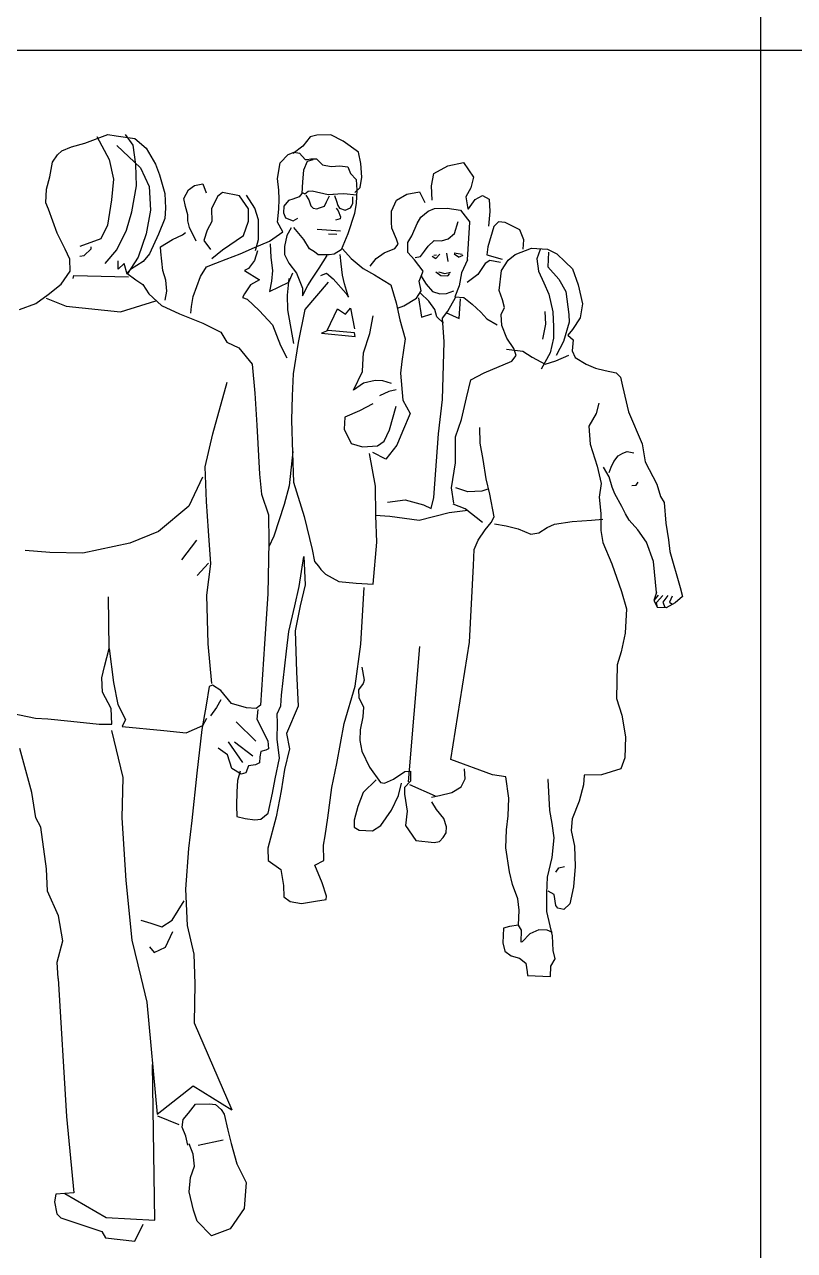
# Model space of a CAD drawing. Extents: x -72339 to 59654, y -38057 to 42097.
# Drawn here: x -7968 to -6695, y 17930 to 19957 of the extents above; entities that cross this region are included whole.
import ezdxf

# ---------------------------------------------------------------- set-up
doc = ezdxf.new("R2010")
doc.units = 0
doc.header["$MEASUREMENT"] = 0
doc.layers.get('0').update_dxf_attribs({"linetype": 'CONTINUOUS'})
doc.layers.add('HUM', color=7, linetype='CONTINUOUS')
doc.styles.add('DIM', font='txt')

# ---------------------------------------------------------------- blocks, each defined once
blk = doc.blocks.new('1505')
at = {"layer": 'HUM'}
for p, q in [((796, 1817.2), (834.1, 1831.6)), ((815.7, 1828.2), (836.3, 1790.2)), ((834.1, 1831.6), (847.9, 1829.4)), ((847.9, 1829.4), (878.7, 1824.6)), ((875.8, 1813.9), (863.2, 1831.2)), ((878.7, 1824.6), (897.3, 1808.7)), ((1168.6, 1827.8), (1156.6, 1812.3)), ((1180, 1830.2), (1168.6, 1827.8)), ((1203, 1830.6), (1180, 1830.2)), ((1223.1, 1820.2), (1203, 1830.6)), ((751.2, 1798), (757.9, 1804.3)), ((757.9, 1804.3), (774, 1811.3)), ((774, 1811.3), (796, 1817.2)), ((849.1, 1813.4), (888, 1776.4)), ((880.2, 1781.7), (875.8, 1813.9)), ((897.3, 1808.7), (913.1, 1782.3)), ((1156.6, 1812.3), (1140.6, 1799.8)), ((1248.8, 1802.2), (1223.1, 1820.2)), ((738, 1761.7), (742.8, 1785.6)), ((742.8, 1785.6), (751.2, 1798)), ((836.3, 1790.2), (843.8, 1757.3)), ((1114.5, 1758.6), (1119.4, 1784.7)), ((1119.4, 1784.7), (1132.3, 1798.1)), ((1132.3, 1798.1), (1142.1, 1802)), ((1142.1, 1802), (1151.3, 1800.6)), ((1151.3, 1800.6), (1160.7, 1790)), ((1163.8, 1787), (1157.9, 1772.4)), ((1160.7, 1790), (1163.8, 1790.1)), ((1163.8, 1790.1), (1169.9, 1791)), ((1173, 1789.6), (1163.8, 1787)), ((1169.9, 1791), (1179.1, 1791.2)), ((1179.1, 1791.2), (1189.3, 1781.3)), ((1252.8, 1783.2), (1248.8, 1802.2)), ((1396.3, 1779.4), (1422.3, 1785.1)), ((1422.3, 1785.1), (1438.9, 1760.8)), ((881.5, 1746.5), (880.2, 1781.7)), ((888, 1776.4), (902.3, 1745.3)), ((913.1, 1782.3), (919.5, 1764.6)), ((919.5, 1764.6), (928.5, 1734.1)), ((1157.9, 1772.4), (1156, 1753.1)), ((1189.3, 1781.3), (1203.2, 1778.4)), ((1203.2, 1778.4), (1217.6, 1779.6)), ((1217.6, 1779.6), (1230.8, 1778.2)), ((1230.8, 1778.2), (1235.6, 1766.7)), ((1235.6, 1766.7), (1244.9, 1757)), ((1254, 1760.9), (1252.8, 1783.2)), ((1369.3, 1746.8), (1373.5, 1766.8)), ((1373.5, 1766.8), (1396.3, 1779.4)), ((732.8, 1741), (738, 1761.7)), ((843.8, 1757.3), (840.4, 1723.5)), ((873.8, 1703.4), (881.5, 1746.5)), ((902.3, 1745.3), (904.5, 1706.1)), ((967.6, 1740.2), (977.4, 1747.2)), ((977.4, 1747.2), (991.2, 1749.8)), ((991.2, 1749.8), (996.9, 1735.2)), ((1117, 1739.6), (1114.5, 1758.6)), ((1156, 1753.1), (1154.8, 1734.1)), ((1242.8, 1735.5), (1251.3, 1744)), ((1244.9, 1757), (1245.9, 1739.3)), ((1251.3, 1744), (1254, 1760.9)), ((1370.3, 1722.9), (1369.3, 1746.8)), ((1434.6, 1743.2), (1426.3, 1728.4)), ((1438.9, 1760.8), (1434.6, 1743.2)), ((731.7, 1718.6), (732.8, 1741)), ((840.4, 1723.5), (833.5, 1681.3)), ((928.5, 1734.1), (929.6, 1709.6)), ((960, 1725.4), (967.6, 1740.2)), ((962.6, 1712.5), (960, 1725.4)), ((1015.4, 1728.7), (1005.6, 1708.6)), ((1023.6, 1735.7), (1015.4, 1728.7)), ((1052.1, 1730), (1023.6, 1735.7)), ((1067, 1708.8), (1052.1, 1730)), ((1077, 1709.8), (1063.5, 1731)), ((1116.9, 1708), (1117.3, 1724.3)), ((1117.3, 1724.3), (1117, 1739.6)), ((1140.3, 1724.6), (1132.7, 1722.1)), ((1150.3, 1728.5), (1140.3, 1724.6)), ((1154.8, 1734.1), (1150.3, 1728.5)), ((1155.4, 1735.6), (1160.1, 1733.3)), ((1160.1, 1733.3), (1165.5, 1738)), ((1161.7, 1731.1), (1166.4, 1723.5)), ((1165.5, 1738), (1172.3, 1738.1)), ((1166.4, 1723.5), (1169.6, 1713.5)), ((1172.3, 1738.1), (1198.4, 1732.4)), ((1195.7, 1720.3), (1200.8, 1730.1)), ((1198.4, 1732.4), (1206.1, 1732.5)), ((1206.1, 1732.5), (1207.6, 1732.5)), ((1207.6, 1732.5), (1214.6, 1733.5)), ((1208.9, 1730.7), (1212.4, 1721.2)), ((1214.6, 1733.5), (1224.5, 1733.7)), ((1224.5, 1733.7), (1246, 1731.6)), ((1239.4, 1717.7), (1239.2, 1728.4)), ((1245.9, 1739.3), (1244.7, 1717.8)), ((1303.1, 1704.9), (1311.4, 1722.8)), ((1311.4, 1722.8), (1328.8, 1733)), ((1328.8, 1733), (1349.5, 1736.4)), ((1349.5, 1736.4), (1358.1, 1719)), ((1426.3, 1728.4), (1429.7, 1708.5)), ((1430.6, 1708.5), (1441.7, 1724.1)), ((1441.7, 1724.1), (1453.9, 1730.4)), ((1453.9, 1730.4), (1464.7, 1724.4)), ((1464.7, 1724.4), (1465.9, 1703.9)), ((735.8, 1708), (731.7, 1718.6)), ((750.2, 1668.3), (735.8, 1708)), ((865.1, 1673.3), (873.8, 1703.4)), ((904.5, 1706.1), (897.4, 1667)), ((929.6, 1709.6), (928.3, 1692.7)), ((966.6, 1698.8), (962.6, 1712.5)), ((1005.6, 1708.6), (1006, 1687.8)), ((1066.6, 1688.2), (1067, 1708.8)), ((1083.5, 1690.6), (1077, 1709.8)), ((1114.8, 1686.5), (1116.9, 1708)), ((1125.2, 1712.8), (1124.7, 1702)), ((1132.7, 1722.1), (1125.2, 1712.8)), ((1169.6, 1713.5), (1173.6, 1709.8)), ((1173.6, 1709.8), (1179.8, 1708.4)), ((1179.8, 1708.4), (1184.3, 1710)), ((1184.3, 1710), (1192.4, 1713.1)), ((1192.4, 1713.1), (1195.7, 1720.3)), ((1211.9, 1709.6), (1215.1, 1705)), ((1212.4, 1721.2), (1214.5, 1714.1)), ((1214.5, 1714.1), (1217.2, 1709.7)), ((1215.1, 1705), (1219, 1695.2)), ((1217.2, 1709.7), (1226.8, 1706.2)), ((1226.8, 1706.2), (1235.6, 1710)), ((1235.6, 1710), (1237.1, 1713.1)), ((1237.1, 1713.1), (1239.4, 1717.7)), ((1244.7, 1717.8), (1241.9, 1700.9)), ((1303.4, 1686.5), (1303.1, 1704.9)), ((1351.7, 1695), (1363.8, 1704.4)), ((1363.8, 1704.4), (1374.5, 1709.2)), ((1374.5, 1709.2), (1395.1, 1709.5)), ((1395.1, 1709.5), (1417.5, 1706.1)), ((1417.5, 1706.1), (1432.5, 1686.4)), ((1429.7, 1708.5), (1430.6, 1708.5)), ((1465.9, 1703.9), (1463.9, 1680)), ((928.3, 1692.7), (918, 1666.5)), ((966.7, 1688.7), (966.6, 1698.8)), ((969.3, 1677.4), (966.7, 1688.7)), ((1006, 1687.8), (998.5, 1673.3)), ((1058.5, 1664.2), (1066.6, 1688.2)), ((1083.1, 1657.8), (1083.5, 1690.6)), ((1123.6, 1670.7), (1114.8, 1686.5)), ((1124.7, 1702), (1127.9, 1693.8)), ((1127.9, 1693.8), (1140.9, 1688.5)), ((1140.9, 1688.5), (1148.5, 1693.2)), ((1218.4, 1692.2), (1210.7, 1689.6)), ((1219, 1695.2), (1218.4, 1692.2)), ((1241.9, 1700.9), (1231, 1667)), ((1303.6, 1676.7), (1303.4, 1686.5)), ((1336.9, 1664.1), (1345.8, 1684.2)), ((1345.8, 1684.2), (1351.7, 1695)), ((1407.4, 1667.6), (1413.2, 1687.7)), ((1428.9, 1624.2), (1432.5, 1686.4)), ((1480, 1687.2), (1472.4, 1679.4)), ((1491.4, 1685.9), (1480, 1687.2)), ((1515.5, 1674), (1491.4, 1685.9)), ((763.6, 1641.8), (750.2, 1668.3)), ((833.5, 1681.3), (822.4, 1658.8)), ((848.8, 1640.8), (865.1, 1673.3)), ((897.4, 1667), (884.3, 1628.5)), ((918, 1666.5), (903.2, 1634)), ((941.2, 1657.6), (957.9, 1665.6)), ((957.9, 1665.6), (962.4, 1669.6)), ((980.4, 1655.2), (969.3, 1677.4)), ((998.5, 1673.3), (992.7, 1656.3)), ((1023.6, 1640.6), (1058.5, 1664.2)), ((1101.6, 1655), (1123.6, 1670.7)), ((1129.9, 1664.7), (1126.2, 1646.2)), ((1137.3, 1677), (1129.9, 1664.7)), ((1158.5, 1657.6), (1141.9, 1677.8)), ((1180.1, 1675.1), (1218.9, 1672.4)), ((1198.8, 1667.3), (1212.6, 1666.7)), ((1231, 1667), (1219.9, 1640.7)), ((1311.6, 1658.4), (1303.6, 1676.7)), ((1330.1, 1652.6), (1336.9, 1664.1)), ((1396.8, 1658.9), (1407.4, 1667.6)), ((1472.4, 1679.4), (1462.3, 1645.5)), ((1521.9, 1657.2), (1515.5, 1674)), ((771.5, 1625.1), (763.6, 1641.8)), ((822.4, 1658.8), (788, 1646)), ((795.3, 1631.6), (806.5, 1642.5)), ((806.5, 1642.5), (806.4, 1645.6)), ((921.4, 1645.9), (941.2, 1657.6)), ((921.6, 1637.4), (921.4, 1645.9)), ((992.7, 1656.3), (1003.7, 1641.1)), ((1052.8, 1634.3), (1076.5, 1644.5)), ((1076.5, 1644.5), (1101.6, 1655)), ((1078.1, 1639.9), (1083.1, 1657.8)), ((1102.5, 1650.4), (1103.5, 1628.1)), ((1126.2, 1646.2), (1126.4, 1633.1)), ((1167.9, 1642.4), (1158.5, 1657.6)), ((1176.1, 1637.4), (1167.9, 1642.4)), ((1222.2, 1642.3), (1236.3, 1626.5)), ((1291.3, 1635.7), (1308.8, 1643)), ((1308.8, 1643), (1314.1, 1649.9)), ((1314.1, 1649.9), (1311.6, 1658.4)), ((1330.3, 1636.4), (1330.1, 1652.6)), ((1357.9, 1638.4), (1363.9, 1647)), ((1363.9, 1647), (1373.8, 1656.4)), ((1373.8, 1656.4), (1386.1, 1655.7)), ((1386.1, 1655.7), (1396.8, 1658.9)), ((1462.3, 1645.5), (1460.9, 1632.4)), ((1507.6, 1633.1), (1535, 1643.7)), ((1521.2, 1641.9), (1521.9, 1657.2)), ((1535, 1643.7), (1561.1, 1641.7)), ((771.8, 1605.2), (771.5, 1625.1)), ((787.6, 1630), (795.3, 1631.6)), ((829.9, 1618.4), (848.8, 1640.8)), ((851.5, 1608.7), (851.3, 1622.5)), ((884.3, 1628.5), (866.3, 1600.6)), ((892.7, 1621.6), (871.4, 1608.3)), ((903.2, 1634), (892.7, 1621.6)), ((925.1, 1606.8), (921.6, 1637.4)), ((1006.3, 1626.5), (1023.6, 1640.6)), ((1012.6, 1618.9), (1030, 1625.4)), ((1030, 1625.4), (1052.8, 1634.3)), ((1076.9, 1623.1), (1067, 1610)), ((1081.9, 1639.3), (1076.9, 1623.1)), ((1103.5, 1628.1), (1106.3, 1606.7)), ((1126.4, 1633.1), (1133.7, 1618.7)), ((1181.7, 1632.4), (1176.1, 1637.4)), ((1200.1, 1632.7), (1181.7, 1632.4)), ((1183.6, 1610.3), (1197, 1631.1)), ((1208.6, 1633.7), (1200.1, 1632.7)), ((1219.9, 1640.7), (1208.6, 1633.7)), ((1220.2, 1617.7), (1218.4, 1633)), ((1236.3, 1626.5), (1256.5, 1610)), ((1267.8, 1613.9), (1277.7, 1626.3)), ((1277.7, 1626.3), (1291.3, 1635.7)), ((1341.3, 1624.3), (1330.3, 1636.4)), ((1355.4, 1605.5), (1341.3, 1624.3)), ((1342.1, 1628.2), (1351.2, 1629.9)), ((1351.2, 1629.9), (1357.9, 1638.4)), ((1370.3, 1630.2), (1376.5, 1626.4)), ((1373.3, 1631.8), (1377.9, 1632.6)), ((1376.5, 1626.4), (1383.4, 1633.5)), ((1394.1, 1635.2), (1396.5, 1621.5)), ((1420.2, 1633.2), (1407, 1635.4)), ((1407, 1633.9), (1414.1, 1629.4)), ((1414.1, 1628.5), (1421.7, 1631.7)), ((1428.9, 1624.2), (1419.2, 1602.6)), ((1465.7, 1623.2), (1458.1, 1617.9)), ((1460.9, 1632.4), (1486.3, 1625.1)), ((1483.3, 1619.8), (1465.7, 1623.2)), ((1485, 1606.7), (1496.4, 1623.7)), ((1496.4, 1623.7), (1507.6, 1633.1)), ((1548.9, 1641.5), (1543.8, 1626.1)), ((1543.8, 1626.1), (1546.4, 1605.5)), ((1561.1, 1641.7), (1576.6, 1634.3)), ((1562.7, 1637.1), (1561.6, 1612.5)), ((1576.6, 1634.3), (1590.6, 1620.7)), ((756.8, 1584.1), (771.8, 1605.2)), ((861.4, 1618), (851.5, 1608.7)), ((866.3, 1600.6), (861.4, 1618)), ((871.4, 1608.3), (865.4, 1602.1)), ((865.4, 1602.1), (880.3, 1591.4)), ((930, 1590.7), (925.1, 1606.8)), ((987.5, 1596.4), (997.3, 1612.6)), ((997.3, 1612.6), (1012.6, 1618.9)), ((1067, 1610), (1060.3, 1606.8)), ((1060.3, 1606.8), (1085.1, 1591)), ((1106.3, 1606.7), (1105, 1588.9)), ((1133.3, 1587.2), (1140.1, 1602.6)), ((1133.7, 1618.7), (1146.2, 1602.1)), ((1146.2, 1602.1), (1155.8, 1577.5)), ((1171.6, 1592.4), (1183.6, 1610.3)), ((1186.2, 1598.1), (1196, 1602)), ((1196, 1602), (1206.8, 1593)), ((1222.1, 1598.7), (1220.2, 1617.7)), ((1256.5, 1610), (1275.1, 1599.6)), ((1348.8, 1589.1), (1355.4, 1605.5)), ((1376.8, 1604.3), (1384.6, 1598.1)), ((1380.8, 1604.3), (1391.6, 1601.5)), ((1391.6, 1601.5), (1400.7, 1603.8)), ((1396.2, 1597.6), (1399.9, 1601.6)), ((1419.2, 1602.6), (1414.9, 1581)), ((1458.1, 1617.9), (1446.1, 1599.9)), ((1481, 1573.6), (1485, 1606.7)), ((1546.4, 1605.5), (1555.2, 1586.4)), ((1561.6, 1612.5), (1579.7, 1592)), ((1590.6, 1620.7), (1602.4, 1609.5)), ((1602.4, 1609.5), (1612, 1582.7)), ((735.7, 1566.9), (756.8, 1584.1)), ((776.6, 1593.6), (778.1, 1598.3)), ((778.1, 1598.3), (868.6, 1596)), ((880.3, 1591.4), (891.8, 1583.2)), ((891.8, 1583.2), (902.1, 1568.1)), ((931.8, 1572.3), (930, 1590.7)), ((975.1, 1563.8), (987.5, 1596.4)), ((1069.9, 1583.1), (1060, 1568.2)), ((1085.1, 1591), (1069.9, 1583.1)), ((1105, 1588.9), (1101.4, 1572)), ((1101.4, 1572), (1133.3, 1587.2)), ((1133.2, 1593.3), (1130.6, 1565.7)), ((1156, 1564.5), (1165, 1581.6)), ((1198.6, 1587.4), (1160.1, 1542.3)), ((1165, 1581.6), (1171.6, 1592.4)), ((1206.8, 1593), (1228, 1568.8)), ((1225.4, 1584.7), (1222.1, 1598.7)), ((1231.9, 1562.7), (1225.4, 1584.7)), ((1275.1, 1599.6), (1289.7, 1590.4)), ((1289.7, 1590.4), (1302.1, 1582.9)), ((1302.1, 1582.9), (1311.1, 1553.3)), ((1352.2, 1573), (1348.8, 1589.1)), ((1352.4, 1599.1), (1354, 1594.5)), ((1354, 1594.5), (1360.3, 1583.9)), ((1360.3, 1583.9), (1371.2, 1571.8)), ((1384.6, 1598.1), (1396.2, 1597.6)), ((1414.9, 1581), (1408.2, 1563.2)), ((1446.1, 1599.9), (1428.6, 1586.5)), ((1555.2, 1586.4), (1563.2, 1567.2)), ((1579.7, 1592), (1591.4, 1571.6)), ((1612, 1582.7), (1619.3, 1551.3)), ((715.3, 1551.9), (735.7, 1566.9)), ((732, 1560.7), (765.1, 1547.5)), ((902.1, 1568.1), (923, 1548.5)), ((929, 1557.8), (931.8, 1572.3)), ((972.3, 1546.9), (975.1, 1563.8)), ((1060, 1568.2), (1057.1, 1562.1)), ((1057.1, 1562.1), (1064.8, 1559.1)), ((1130.6, 1565.7), (1131, 1541.8)), ((1155.8, 1577.5), (1156, 1564.5)), ((1228, 1568.8), (1231.9, 1562.7)), ((1344.7, 1560.6), (1352.2, 1573)), ((1347.8, 1561.5), (1352.9, 1529.4)), ((1364.7, 1555.7), (1351.4, 1569.3)), ((1371.2, 1571.8), (1382.9, 1568.2)), ((1382.9, 1568.2), (1394.3, 1568.4)), ((1394.3, 1568.4), (1406.5, 1573.2)), ((1396.3, 1539.3), (1409.1, 1561.7)), ((1408.2, 1563.2), (1422.9, 1561.9)), ((1422.9, 1561.9), (1436.9, 1550.7)), ((1486.7, 1558.3), (1481, 1573.6)), ((1563.2, 1567.2), (1569.8, 1538.2)), ((1591.4, 1571.6), (1596.6, 1534)), ((687.9, 1542.3), (715.3, 1551.9)), ((765.1, 1547.5), (855.1, 1538.2)), ((855.1, 1538.2), (913.7, 1556.7)), ((923, 1548.5), (952.4, 1535.2)), ((971.6, 1536.1), (972.3, 1546.9)), ((1064.8, 1559.1), (1084.4, 1540.4)), ((1084.4, 1540.4), (1106.2, 1516.9)), ((1131, 1541.8), (1141.1, 1486.1)), ((1160.1, 1542.3), (1148.7, 1487.8)), ((1196.8, 1507.6), (1213.8, 1543.1)), ((1213.8, 1543.1), (1227.1, 1534.2)), ((1227.1, 1534.2), (1235.2, 1544.4)), ((1235.2, 1544.4), (1241.9, 1509.9)), ((1311.1, 1553.3), (1316.8, 1524.9)), ((1312.9, 1544.2), (1323.4, 1548)), ((1323.4, 1548), (1344.7, 1560.6)), ((1374.8, 1542), (1364.7, 1555.7)), ((1378.1, 1529.8), (1374.8, 1542)), ((1414.9, 1527.4), (1417.4, 1559.6)), ((1436.9, 1550.7), (1450.9, 1537.8)), ((1484.7, 1533.7), (1490, 1545.4)), ((1490, 1545.4), (1486.7, 1558.3)), ((1619.3, 1551.3), (1615.1, 1528.2)), ((952.4, 1535.2), (991.2, 1519.6)), ((1267.4, 1502.6), (1273.1, 1531.8)), ((1316.8, 1524.9), (1325.9, 1493.7)), ((1352.9, 1529.4), (1369.7, 1534.9)), ((1389, 1519.3), (1378.1, 1529.8)), ((1387.3, 1527.6), (1396.3, 1539.3)), ((1390.3, 1488.6), (1387.3, 1527.6)), ((1393.3, 1536.9), (1414.9, 1527.4)), ((1450.9, 1537.8), (1461.1, 1526.6)), ((1461.1, 1526.6), (1478.2, 1516.8)), ((1485.8, 1515.4), (1484.7, 1533.7)), ((1556.7, 1538.9), (1557.9, 1518.1)), ((1569.8, 1538.2), (1570.9, 1513.7)), ((1596.8, 1521.1), (1587.5, 1489.4)), ((1596.6, 1534), (1596.8, 1521.1)), ((1615.1, 1528.2), (1602.5, 1508.9)), ((991.2, 1519.6), (1021.2, 1504.7)), ((1021.2, 1504.7), (1030.7, 1488)), ((1106.2, 1516.9), (1119.7, 1482.7)), ((1198.4, 1507.6), (1187.7, 1502.9)), ((1187.7, 1502.9), (1243, 1497.6)), ((1242, 1503.7), (1198.4, 1507.6)), ((1243, 1497.6), (1242, 1503.7)), ((1257.2, 1470.2), (1267.4, 1502.6)), ((1493.8, 1494.9), (1485.8, 1515.4)), ((1557.9, 1518.1), (1552.8, 1492.8)), ((1570.9, 1513.7), (1571.2, 1494.6)), ((1602.5, 1508.9), (1595, 1499.6)), ((1030.7, 1488), (1050.8, 1478.5)), ((1119.7, 1482.7), (1130.1, 1462)), ((1148.7, 1487.8), (1140.4, 1435.5)), ((1325.9, 1493.7), (1320.3, 1455.9)), ((1387.3, 1393.5), (1390.3, 1488.6)), ((1505.5, 1477.4), (1493.8, 1494.9)), ((1571.2, 1494.6), (1565.4, 1470.7)), ((1587.5, 1489.4), (1575.6, 1466.2)), ((1595, 1499.6), (1603.4, 1492.1)), ((1603.4, 1492.1), (1602.2, 1473.7)), ((1050.8, 1478.5), (1072.7, 1451.9)), ((1256, 1451.2), (1257.2, 1470.2)), ((1493.3, 1476.5), (1520.3, 1473)), ((1502.1, 1456.7), (1509.6, 1466)), ((1509.6, 1466), (1505.5, 1477.4)), ((1520.3, 1473), (1535.8, 1463.4)), ((1535.8, 1463.4), (1557.4, 1451.5)), ((1565.4, 1470.7), (1550.5, 1443.7)), ((1574.9, 1457), (1596.2, 1466.6)), ((1602.2, 1473.7), (1607, 1463)), ((1607, 1463), (1624.9, 1451.7)), ((1072.7, 1451.9), (1077.4, 1403.8)), ((1240.5, 1408.6), (1255.3, 1439.6)), ((1255.3, 1439.6), (1256, 1451.2)), ((1320.3, 1455.9), (1318.2, 1436.8)), ((1456.4, 1437.6), (1502.1, 1456.7)), ((1557.4, 1451.5), (1574.9, 1457)), ((1624.9, 1451.7), (1640.3, 1445.2)), ((1640.3, 1445.2), (1656.4, 1441.5)), ((1656.4, 1441.5), (1674.8, 1437.2)), ((1007.9, 1336.7), (1031.7, 1422.1)), ((1140.4, 1435.5), (1138.8, 1399.3)), ((1257.2, 1420.5), (1240.5, 1408.6)), ((1276.4, 1424.6), (1257.2, 1420.5)), ((1288.7, 1424.1), (1276.4, 1424.6)), ((1303.2, 1419.7), (1288.7, 1424.1)), ((1318.2, 1436.8), (1322, 1392.4)), ((1427.1, 1396.3), (1434.3, 1425.6)), ((1434.3, 1425.6), (1456.4, 1437.6)), ((1674.8, 1437.2), (1682, 1430.5)), ((1682, 1430.5), (1685.3, 1415.2)), ((1077.4, 1403.8), (1080.4, 1350.8)), ((1138.8, 1399.3), (1137.9, 1359.4)), ((1298.8, 1406.5), (1283.6, 1399.5)), ((1311, 1409.1), (1298.8, 1406.5)), ((1685.3, 1415.2), (1695.2, 1373.1)), ((1272.4, 1386.2), (1250.3, 1374.4)), ((1299.8, 1343), (1310.8, 1382.2)), ((1322, 1392.4), (1334, 1370.3)), ((1381.2, 1336.7), (1387.3, 1393.5)), ((1419.2, 1360.3), (1427.1, 1396.3)), ((1645.9, 1387), (1641.5, 1370)), ((1137.9, 1359.4), (1139.4, 1305.1)), ((1225.9, 1363.9), (1224.7, 1344)), ((1250.3, 1374.4), (1225.9, 1363.9)), ((1334, 1370.3), (1321.3, 1340.3)), ((1408.9, 1331.6), (1419.2, 1360.3)), ((1641.5, 1370), (1629.6, 1349)), ((1695.2, 1373.1), (1717.5, 1319.8)), ((1080.4, 1350.8), (1084.8, 1269.6)), ((1224.7, 1344), (1236.7, 1320.5)), ((1290.9, 1324.5), (1299.8, 1343)), ((1321.3, 1340.3), (1311.9, 1317.8)), ((1449.8, 1320.9), (1449.4, 1347)), ((1629.6, 1349), (1631.6, 1319.3)), ((995, 1282), (1007.9, 1336.7)), ((1236.7, 1320.5), (1255.2, 1315.3)), ((1280.3, 1316.6), (1290.9, 1324.5)), ((1311.9, 1317.8), (1293.8, 1294.5)), ((1373.1, 1231.4), (1381.2, 1336.7)), ((1408.9, 1288.7), (1408.9, 1331.6)), ((1454.8, 1294.1), (1449.8, 1320.9)), ((1631.6, 1319.3), (1643.6, 1283.3)), ((1717.5, 1319.8), (1722.6, 1290.1)), ((1140.3, 1307.3), (1134.2, 1250.5)), ((1139.4, 1305.1), (1141.1, 1256.8)), ((1255.2, 1315.3), (1280.3, 1316.6)), ((1276.8, 1249.8), (1266.7, 1304.1)), ((1293.8, 1294.5), (1272.2, 1305.8)), ((1671.1, 1290.8), (1677.9, 1300.1)), ((1677.9, 1300.1), (1685.5, 1304.8)), ((1685.5, 1304.8), (1693.2, 1307.1)), ((1693.2, 1307.1), (1703.9, 1305.1)), ((997.5, 1224.6), (995, 1282)), ((1402.6, 1247.2), (1408.9, 1288.7)), ((1460, 1261.9), (1454.8, 1294.1)), ((1643.6, 1283.3), (1650.2, 1254.3)), ((1663.2, 1265.3), (1653.7, 1281.3)), ((1663.1, 1272.9), (1666.6, 1281.5)), ((1666.6, 1281.5), (1671.1, 1290.8)), ((1722.6, 1290.1), (1742.2, 1253.6)), ((990.7, 1265), (968.3, 1217.1)), ((1084.8, 1269.6), (1088.4, 1236.8)), ((1141.1, 1256.8), (1158.9, 1199.7)), ((1465.8, 1236.9), (1460, 1261.9)), ((1668.1, 1248.5), (1663.2, 1265.3)), ((1707.9, 1251.5), (1710.9, 1256.8)), ((1088.4, 1236.8), (1099.7, 1202.4)), ((1134.2, 1250.5), (1125.5, 1219.7)), ((1277.6, 1201.6), (1276.8, 1249.8)), ((1406.1, 1222.1), (1402.6, 1247.2)), ((1429.6, 1240.9), (1409.6, 1247.3)), ((1452.6, 1241.9), (1429.6, 1240.9)), ((1462.6, 1245.1), (1452.6, 1241.9)), ((1473.2, 1199.3), (1465.8, 1236.9)), ((1650.2, 1254.3), (1646.9, 1232.1)), ((1672.8, 1237.2), (1668.1, 1248.5)), ((1683.9, 1216.5), (1672.8, 1237.2)), ((1700.9, 1251.4), (1707.9, 1251.5)), ((1742.2, 1253.6), (1748, 1232.9)), ((968.3, 1217.1), (917.7, 1174.9)), ((1000.5, 1176.3), (997.5, 1224.6)), ((1125.5, 1219.7), (1108.8, 1167.3)), ((1296.5, 1223.4), (1325.6, 1227.6)), ((1325.6, 1227.6), (1356.4, 1218.9)), ((1356.4, 1218.9), (1368.8, 1212.9)), ((1368.8, 1212.9), (1373.1, 1231.4)), ((1424.8, 1212.3), (1405.4, 1220.5)), ((1646.9, 1232.1), (1649.5, 1204.6)), ((1690.2, 1204.4), (1683.9, 1216.5)), ((1748, 1232.9), (1754.3, 1223.1)), ((1754.3, 1223.1), (1757.1, 1188.6)), ((1099.7, 1202.4), (1100.5, 1157.3)), ((1158.9, 1199.7), (1172.1, 1145.3)), ((1276.1, 1202.2), (1300.6, 1200.4)), ((1279.2, 1157.2), (1277.6, 1201.6)), ((1300.6, 1200.4), (1349.1, 1193.6)), ((1349.1, 1193.6), (1398.6, 1206.6)), ((1398.6, 1206.6), (1429.5, 1210.2)), ((1453.5, 1189.8), (1424.8, 1212.3)), ((1468.1, 1190), (1473.2, 1199.3)), ((1649.5, 1204.6), (1649.3, 1177)), ((1696.5, 1193.7), (1690.2, 1204.4)), ((1004.4, 1121.8), (1000.5, 1176.3)), ((1446.3, 1160.5), (1458.3, 1177.6)), ((1458.3, 1177.6), (1468.1, 1190)), ((1473.4, 1187.9), (1492.8, 1184.3)), ((1492.8, 1184.3), (1512.8, 1179.3)), ((1512.8, 1179.3), (1533.5, 1170.5)), ((1546.6, 1172.9), (1560.9, 1181.7)), ((1560.9, 1181.7), (1572.5, 1187.1)), ((1572.5, 1187.1), (1602.2, 1191.5)), ((1602.2, 1191.5), (1633.7, 1193.6)), ((1633.7, 1193.6), (1652.7, 1195.4)), ((1649.3, 1177), (1652.7, 1157.1)), ((1710.6, 1178), (1696.5, 1193.7)), ((1724.7, 1157.4), (1710.6, 1178)), ((1757.1, 1188.6), (1761.5, 1161.1)), ((870.5, 1155.8), (792.6, 1139.2)), ((917.7, 1174.9), (870.5, 1155.8)), ((980.8, 1160.6), (955.9, 1128)), ((1100.5, 1157.3), (1098.8, 1072.1)), ((1108.8, 1167.3), (1100.6, 1149.6)), ((1272.7, 1087.8), (1279.2, 1157.2)), ((1439.7, 1145.1), (1446.3, 1160.5)), ((1533.5, 1170.5), (1546.6, 1172.9)), ((1652.7, 1157.1), (1667.7, 1121.9)), ((1736.6, 1125.4), (1724.7, 1157.4)), ((1761.5, 1161.1), (1763.3, 1141.8)), ((738, 1140.5), (697.4, 1143.7)), ((792.6, 1139.2), (738, 1140.5)), ((1172.1, 1145.3), (1176.1, 1125.5)), ((1438.6, 1119), (1439.7, 1145.1)), ((1763.3, 1141.8), (1780.3, 1082.3)), ((1000.7, 1122.6), (981.7, 1102.4)), ((997.6, 1069.6), (1004.4, 1121.8)), ((1150.7, 1084.3), (1158.5, 1133.5)), ((1158.5, 1133.5), (1160.7, 1086.9)), ((1176.1, 1125.5), (1182.4, 1117.9)), ((1182.4, 1117.9), (1186.4, 1112.5)), ((1432.1, 992.3), (1438.6, 1119)), ((1667.7, 1121.9), (1683.8, 1076.1)), ((1741.4, 1074), (1736.6, 1125.4)), ((1186.4, 1112.5), (1194.2, 1104.3)), ((1194.2, 1104.3), (1215.9, 1092.4)), ((1143.6, 1052), (1150.7, 1084.3)), ((1160.7, 1086.9), (1152.1, 1052.1)), ((1215.9, 1092.4), (1245, 1089.8)), ((1245, 1089.8), (1272.7, 1087.8)), ((1252.8, 988.7), (1258.1, 1082.3)), ((1683.8, 1076.1), (1691.9, 1047.1)), ((1780.3, 1082.3), (1784.5, 1067.9)), ((836.5, 981.9), (835.1, 1066.9)), ((999.8, 989.2), (997.6, 1069.6)), ((1098.8, 1072.1), (1093.3, 989.2)), ((1741.4, 1074), (1737.2, 1060.9)), ((1744.4, 1069.6), (1737.2, 1060.9)), ((1737.2, 1060.9), (1743.2, 1049.2)), ((1741.5, 1057.6), (1751.8, 1069.3)), ((1743.2, 1049.2), (1741.5, 1057.6)), ((1760.2, 1069.3), (1751.8, 1058.5)), ((1751.8, 1058.5), (1755.4, 1049.9)), ((1772.4, 1057), (1757.3, 1048.7)), ((1767.6, 1068.3), (1763.1, 1058.3)), ((1763.1, 1058.3), (1766.9, 1055.3)), ((1784.5, 1067.9), (1772.4, 1057)), ((1133.5, 1009.8), (1143.6, 1052)), ((1152.1, 1052.1), (1144.2, 1010.6)), ((1691.9, 1047.1), (1689.5, 1007.2)), ((1757.3, 1048.7), (1743.2, 1049.2)), ((1129.4, 977.5), (1133.5, 1009.8)), ((1144.2, 1010.6), (1146.2, 943.2)), ((1689.5, 1007.2), (1683.2, 976.4)), ((828.5, 951.8), (836.5, 981.9)), ((836.5, 981.9), (843.6, 925.3)), ((1006.1, 924), (999.8, 989.2)), ((1093.3, 989.2), (1086.4, 887.9)), ((1121.4, 904.4), (1129.4, 977.5)), ((1243.2, 919.6), (1252.8, 988.7)), ((1331.2, 761.3), (1350.1, 984.8)), ((1401.6, 797.9), (1432.1, 992.3)), ((1683.2, 976.4), (1676.6, 954.9)), ((1676.6, 954.9), (1675.3, 899)), ((824.2, 933.3), (828.5, 951.8)), ((825.4, 909.7), (824.2, 933.3)), ((1146.2, 943.2), (1148.7, 886.5)), ((1254.3, 950.8), (1257.8, 929.2)), ((843.6, 925.3), (850.9, 889.3)), ((1001.6, 918.7), (996.8, 887.9)), ((1007, 921), (1001.6, 918.7)), ((1021, 912), (1007, 921)), ((1224.9, 857.9), (1243.2, 919.6)), ((1256.6, 924), (1248.4, 913.4)), ((1248.4, 913.4), (1249.2, 900.4)), ((1257.8, 929.2), (1256.6, 924)), ((839.7, 882.3), (825.4, 909.7)), ((1021.2, 896.7), (1013.8, 884.3)), ((1038.9, 890.8), (1021, 912)), ((1120.2, 886.9), (1121.4, 904.4)), ((1249.2, 900.4), (1256.7, 884.9)), ((1675.3, 899), (1684, 871.5)), ((674.8, 875), (714.8, 866.5)), ((840.7, 856.3), (839.7, 882.3)), ((850.9, 889.3), (863.6, 864.3)), ((996.8, 887.9), (989.8, 848)), ((1013.8, 884.3), (1003.9, 870.3)), ((1063.5, 883.6), (1038.9, 890.8)), ((1079.7, 882.3), (1063.5, 883.6)), ((1086.4, 887.9), (1079.7, 882.3)), ((1082, 880.8), (1080.7, 864.8)), ((1114.3, 873.7), (1120.2, 886.9)), ((1114.5, 858.3), (1114.3, 873.7)), ((1148.7, 886.5), (1129.5, 841)), ((1256.7, 884.9), (1255.7, 868.7)), ((1684, 871.5), (1690.1, 835.5)), ((714.8, 866.5), (734.8, 865.3)), ((734.8, 865.3), (773.2, 861.3)), ((773.2, 861.3), (820.1, 856.6)), ((820.1, 856.6), (840.7, 856.3)), ((863.6, 864.3), (857.7, 852.6)), ((857.7, 852.6), (926.8, 846.1)), ((963.6, 842.1), (991.3, 854.1)), ((991.3, 854.1), (997.9, 866.5)), ((1046.4, 860.3), (1079.1, 828.6)), ((1080.7, 864.8), (1099, 828.9)), ((1114.3, 831.6), (1114.5, 858.3)), ((1213.1, 791.8), (1224.9, 857.9)), ((1255.7, 868.7), (1251.4, 847)), ((840.2, 846.2), (859, 768.3)), ((926.8, 846.1), (963.6, 842.1)), ((989.8, 848), (981.6, 775.8)), ((1117.9, 800.1), (1114.3, 831.6)), ((1129.5, 841), (1134.5, 815.7)), ((1251.4, 847), (1251.1, 829.5)), ((1690.1, 835.5), (1689.1, 801.1)), ((708.5, 743.7), (688.9, 816.1)), ((1031.9, 805.7), (1016.4, 816.9)), ((1033.1, 827.2), (1056.7, 793)), ((1043.8, 827.4), (1074, 804)), ((1087, 811.2), (1085.6, 802.7)), ((1095.3, 813.5), (1087, 811.2)), ((1099.9, 816), (1095.3, 813.5)), ((1099, 828.9), (1099.9, 816)), ((1134.5, 815.7), (1126.5, 781.8)), ((1251.1, 829.5), (1254, 811.9)), ((1254, 811.9), (1266.6, 785.3)), ((1039.1, 783.5), (1031.9, 805.7)), ((1084.9, 792.8), (1078.2, 789.6)), ((1085.6, 802.7), (1084.9, 792.8)), ((1110.8, 766.3), (1117.9, 800.1)), ((1204.5, 751.8), (1213.1, 791.8)), ((1470.3, 773), (1401.6, 797.9)), ((1689.1, 801.1), (1682.4, 782.6)), ((981.6, 775.8), (973, 697.4)), ((1054.6, 773.9), (1039.1, 783.5)), ((1052.9, 779.1), (1048.6, 763.7)), ((1062.2, 776.2), (1054.6, 773.9)), ((1066.6, 787.9), (1062.2, 776.2)), ((1078.2, 789.6), (1066.6, 787.9)), ((1126.5, 781.8), (1120.9, 746.5)), ((1266.6, 785.3), (1285.3, 760.1)), ((1306.8, 765.6), (1325.5, 778.4)), ((1325.5, 778.4), (1334.7, 779.1)), ((1334.7, 779.1), (1334.9, 762.2)), ((1424.8, 766.2), (1423.9, 782.6)), ((1492.5, 769.4), (1470.3, 773)), ((1622.1, 772.4), (1620.9, 756.2)), ((1650.4, 772.8), (1622.1, 772.4)), ((1682.4, 782.6), (1650.4, 772.8)), ((859, 768.3), (857.1, 701.7)), ((859, 768.3), (859, 768.3)), ((1048.6, 763.7), (1047.4, 744.6)), ((1106.5, 742.5), (1110.8, 766.3)), ((1197.7, 701.7), (1204.5, 751.8)), ((1278.1, 764.6), (1256.3, 743.4)), ((1285.3, 760.1), (1291.8, 758.9)), ((1291.8, 758.9), (1306.8, 765.6)), ((1315, 738.4), (1319.9, 758.8)), ((1334.9, 762.2), (1324.7, 751.6)), ((1324.7, 751.6), (1324.9, 740.6)), ((1376, 737.5), (1333.4, 756.2)), ((1403, 743.7), (1418.5, 753.1)), ((1418.5, 753.1), (1424.8, 766.2)), ((1497, 734.2), (1492.5, 769.4)), ((1562.4, 765.3), (1561.6, 765.3)), ((1564.8, 713.8), (1562.4, 765.3)), ((1620.9, 756.2), (1613.6, 729.3)), ((715.3, 701.6), (708.5, 743.7)), ((1047.4, 744.6), (1047.1, 722.3)), ((1099.4, 709.3), (1106.5, 742.5)), ((1120.9, 746.5), (1112.4, 703.4)), ((1256.3, 743.4), (1247.5, 720.3)), ((1303.1, 714.2), (1315, 738.4)), ((1324.9, 740.6), (1329.2, 712.5)), ((1369.2, 736.1), (1382.8, 738.9)), ((1382.8, 738.9), (1403, 743.7)), ((1496, 705.1), (1497, 734.2)), ((1047.1, 722.3), (1047.4, 703.9)), ((1247.5, 720.3), (1241.4, 698.1)), ((1285.8, 689.1), (1303.1, 714.2)), ((1329.2, 712.5), (1326.3, 689)), ((1377.4, 715.4), (1369.9, 728.3)), ((1389.9, 700.5), (1377.4, 715.4)), ((1568.9, 692.4), (1564.8, 713.8)), ((1613.6, 729.3), (1601.8, 699.8)), ((723.3, 686.4), (715.3, 701.6)), ((857.1, 701.7), (864.2, 598.2)), ((973, 697.4), (967.6, 651.1)), ((1047.4, 703.9), (1061.2, 700.4)), ((1061.2, 700.4), (1077.3, 698.2)), ((1077.3, 698.2), (1087.3, 699.3)), ((1087.3, 699.3), (1099.4, 709.3)), ((1112.4, 703.4), (1098.8, 651.7)), ((1193.6, 671.7), (1197.7, 701.7)), ((1241.4, 698.1), (1241.6, 686.4)), ((1271.7, 680.3), (1285.8, 689.1)), ((1394.1, 687), (1389.9, 700.5)), ((1493.3, 682), (1496, 705.1)), ((1572.3, 668.6), (1568.9, 692.4)), ((1601.8, 699.8), (1600.6, 680.7)), ((732.7, 617.5), (723.3, 686.4)), ((1190.7, 656.3), (1193.6, 671.7)), ((1241.6, 686.4), (1249.5, 681.3)), ((1249.5, 681.3), (1271.7, 680.3)), ((1326.3, 689), (1343.6, 664)), ((1382.7, 662.6), (1388.6, 669.2)), ((1388.6, 669.2), (1393.7, 677.1)), ((1393.7, 677.1), (1394.1, 687)), ((1492.2, 652), (1493.3, 682)), ((1600.6, 680.7), (1605.6, 654.7)), ((967.6, 651.1), (962.6, 583.6)), ((1098.8, 651.7), (1099.2, 631.1)), ((1191.2, 631.1), (1190.7, 656.3)), ((1343.6, 664), (1373.6, 661.1)), ((1373.6, 661.1), (1382.7, 662.6)), ((1498.1, 612.2), (1492.2, 652)), ((1569.1, 636.4), (1572.3, 668.6)), ((1605.6, 654.7), (1606.9, 621)), ((1099.2, 631.1), (1120, 616.1)), ((1176.6, 623.2), (1191.2, 631.1)), ((1561.1, 603.4), (1569.1, 636.4)), ((734.2, 580.7), (732.7, 617.5)), ((1120, 616.1), (1124.4, 590.1)), ((1188.7, 594.3), (1176.6, 623.2)), ((1503.1, 591.7), (1498.1, 612.2)), ((1574.8, 611.9), (1580.2, 619)), ((1580.2, 619), (1589.3, 621.4)), ((1606.9, 621), (1604.3, 587.9)), ((864.2, 598.2), (874.1, 499.3)), ((1124.4, 590.1), (1125.3, 570.9)), ((1195.8, 572), (1188.7, 594.3)), ((1512, 568), (1503.1, 591.7)), ((1560, 577.3), (1561.1, 603.4)), ((1604.3, 587.9), (1598, 559.5)), ((752.4, 539.6), (734.2, 580.7)), ((962.6, 583.6), (965.1, 523.8)), ((1125.3, 570.9), (1135.5, 563.4)), ((1195.3, 566.8), (1195.8, 572)), ((1514.5, 549), (1512, 568)), ((1559.9, 546.6), (1560, 577.3)), ((1572.3, 575.1), (1562.4, 580.4)), ((1575, 556.7), (1572.3, 575.1)), ((940.4, 532.6), (960.5, 564.5)), ((1135.5, 563.4), (1154.6, 560)), ((1154.6, 560), (1177.6, 564.1)), ((1177.6, 564.1), (1195.3, 566.8)), ((1513.4, 524.4), (1514.5, 549)), ((1578.2, 552.2), (1575, 556.7)), ((1588.1, 550.2), (1578.2, 552.2)), ((1598, 559.5), (1588.1, 550.2)), ((760, 498.4), (752.4, 539.6)), ((888.9, 532.7), (905.2, 527.4)), ((905.2, 527.4), (923.7, 521.6)), ((923.7, 521.6), (940.4, 532.6)), ((1569.7, 506.9), (1559.9, 546.6)), ((929.5, 488), (941.4, 513.6)), ((965.1, 523.8), (976.6, 476.5)), ((1488.2, 519.4), (1487.1, 494.9)), ((1498.1, 521.8), (1488.2, 519.4)), ((1513.4, 524.4), (1498.1, 521.8)), ((1518.1, 515.9), (1513.4, 524.4)), ((1517.8, 496), (1518.1, 515.9)), ((1532, 510), (1519.3, 496.9)), ((1546.6, 516.4), (1532, 510)), ((1560.4, 516), (1546.6, 516.4)), ((1569.6, 512.2), (1560.4, 516)), ((1570.8, 482.4), (1569.7, 506.9)), ((750.5, 462.9), (760, 498.4)), ((874.1, 499.3), (888.9, 438.2)), ((902.8, 488.4), (910.6, 479.3)), ((910.6, 479.3), (929.5, 488)), ((1487.1, 494.9), (1490.4, 481.1)), ((1519.3, 496.9), (1517.8, 496)), ((976.6, 476.5), (978.1, 427.4)), ((1490.4, 481.1), (1501.3, 473.6)), ((1501.3, 473.6), (1515.1, 469.9)), ((1515.1, 469.9), (1525.1, 461.7)), ((1566.6, 456.3), (1574.1, 468.7)), ((1574.1, 468.7), (1570.8, 482.4)), ((751.9, 436), (750.5, 462.9)), ((1525.1, 461.7), (1527.8, 447.1)), ((1527.8, 447.1), (1527.9, 441)), ((1566.2, 439.4), (1566.6, 456.3)), ((751.9, 436), (765.7, 207.8)), ((888.9, 438.2), (898.8, 397)), ((978.1, 427.4), (976.9, 363)), ((1527.9, 441), (1566.2, 439.4)), ((898.8, 397), (915.6, 212)), ((976.9, 363), (1039.1, 218.8)), ((912.1, 36.7), (908.2, 293.7)), ((915.6, 212), (975.2, 258.6)), ((975.2, 258.6), (1039.1, 218.8)), ((967.6, 213.7), (979.1, 228.6)), ((979.1, 228.6), (1002.1, 228.7)), ((1002.1, 228.7), (1012.3, 227.8)), ((1012.3, 227.8), (1021.6, 219.6)), ((765.7, 207.8), (778, 82)), ((916.2, 208.8), (951.4, 194.7)), ((957.2, 190.2), (958.5, 203.1)), ((958.5, 203.1), (967.6, 213.7)), ((1021.6, 219.6), (1026.3, 211.8)), ((1026.3, 211.8), (1032.4, 185.1)), ((963.3, 175.4), (957.2, 190.2)), ((1032.4, 185.1), (1038.1, 163.1)), ((966.6, 160.3), (963.3, 175.4)), ((975, 145.5), (968.9, 162.6)), ((983.3, 160.4), (1025, 169.4)), ((1038.1, 163.1), (1047.6, 129.8)), ((977.4, 125.8), (975, 145.5)), ((970.6, 107.3), (977.4, 125.8)), ((1047.6, 129.8), (1062.9, 98.6)), ((968.4, 83.2), (970.6, 107.3)), ((778, 82), (748, 79.5)), ((975.6, 53.3), (968.4, 83.2)), ((1062.9, 98.6), (1059.6, 56.1)), ((748, 79.5), (745.8, 66.7)), ((745.8, 66.7), (749.6, 47.2)), ((763, 80.8), (831.3, 40.8)), ((749.6, 47.2), (756.5, 40.4)), ((831.3, 40.8), (912.1, 36.7)), ((981.9, 34.7), (975.6, 53.3)), ((1059.6, 56.1), (1036.7, 22.4)), ((756.5, 40.4), (824.5, 17.7)), ((879, 1.9), (892.7, 29.7)), ((1005.8, 10.6), (981.9, 34.7)), ((1036.7, 22.4), (1005.8, 10.6)), ((824.5, 17.7), (830.5, 7.2)), ((830.5, 7.2), (879, 1.9))]:
    blk.add_line(p, q, dxfattribs=at)
at = {"style": 'DIM', "flags": 1}
for tag in ['XVALUE', 'YVALUE']:
    blk.add_attdef(tag, (-1000268.5, -1002210.6), '', height=0.02, dxfattribs=at)

msp = doc.modelspace()

# ---------------------------------------------------------------- linework, layer by layer
for p, q in [((-6750.2, 15914.6), (-6750.2, 21914.6)), ((-10750.2, 19914.6), (-4750.2, 19914.6))]:
    msp.add_line(p, q)

# ---------------------------------------------------------------- block references
msp.add_blockref('1505', (-8664.3, 17943.6))

doc.saveas('drawing.dxf')
